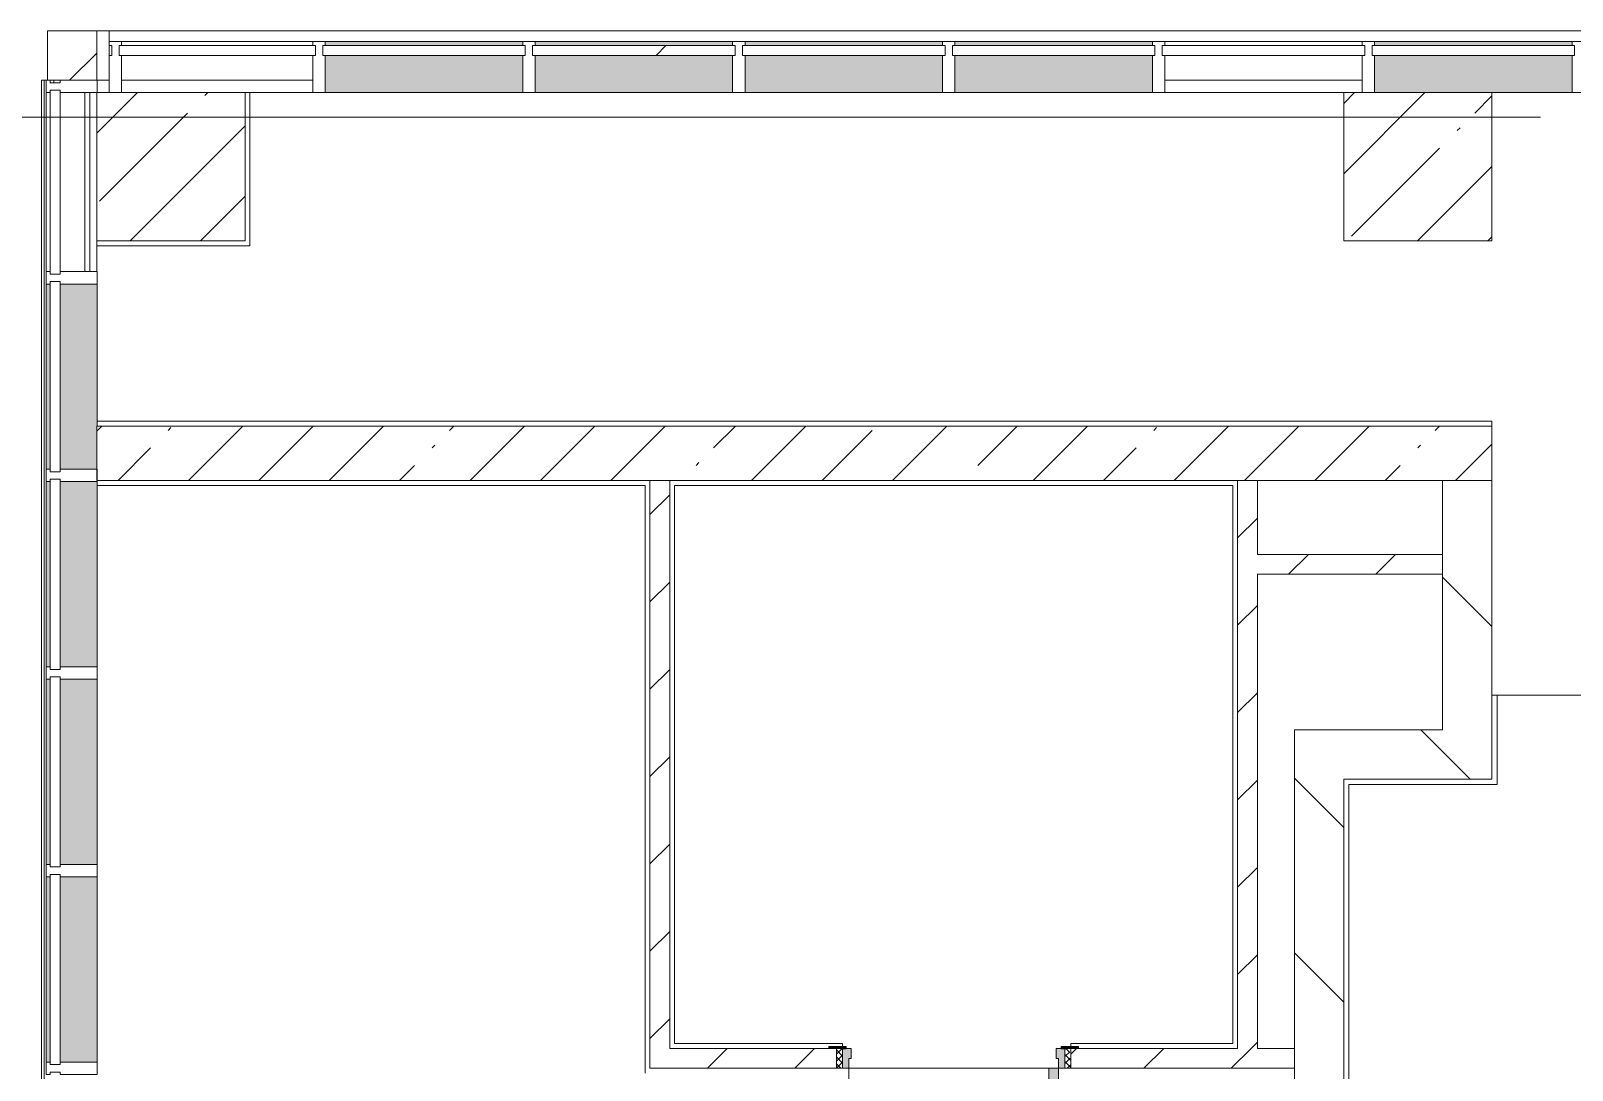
# Model space of a CAD drawing. Header units: millimetres. Extents: x 81425 to 274970, y -8553 to 29000.
# Drawn here: x 151753 to 157995, y 23143 to 27350 of the extents above; entities that cross this region are included whole.
import ezdxf

# ---------------------------------------------------------------- set-up
doc = ezdxf.new("R2010")
doc.units = ezdxf.units.MM
doc.linetypes.add('200_ШТРИХ__ш1_п0_6_', pattern=[800, 500, -300])
doc.linetypes.add('Осевая', pattern=[3175, 635, -476.25, 1587.5, -476.25])
for name, color, linetype, lineweight in [('A-DETL-MBND-1', 7, '200_ШТРИХ__ш1_п0_6_', 9), ('A-GLAZ-CURT-2', 7, 'Continuous', 5), ('A-GLAZ-CWMG-2', 7, 'Continuous', 5), ('A-WALL', 7, 'Continuous', 9), ('A-WALL-7', 7, 'Continuous', 5), ('I-WALL-3', 7, 'Continuous', 5), ('S-COLS-1', 7, 'Continuous', 5), ('Оси', 7, 'Continuous', 9), ('Оси-2', 7, 'Осевая', 9)]:
    doc.layers.add(name, color=color, linetype=linetype, lineweight=lineweight)
for name, color, linetype, lineweight, true_color in [('A-DOOR-5', 7, 'Continuous', 5, 0xe2e2e2), ('A-DOOR-6', 7, 'Continuous', 5, 0xaaaaaa), ('A-DOOR-FRAM-3', 7, 'Continuous', 5, 0xe2e2e2), ('A-DOOR-FRAM-4', 7, 'Continuous', 5, 0xaaaaaa), ('A-FLOR-2', 7, 'Continuous', 5, 0xaaaaaa), ('A-GLAZ-CWMG-3', 7, 'Continuous', 5, 0x383e42)]:
    doc.layers.add(name, color=color, linetype=linetype, lineweight=lineweight, true_color=true_color)
pattern_1 = [(45, (147960.08, 0), (-176.7767, 176.7767), [])]
pattern_2 = [(135, (147960.1, 0), (-353.553, -353.553), [])]

# ---------------------------------------------------------------- blocks, each defined once
blk = doc.blocks.new('Системная панель - Стекло - 40мм-23999081-1_8_3_птичка')
at = {"layer": 'A-GLAZ-CURT-2'}
for p, q in [((372.5, 40), (-372.5, 40)), ((-372.5, 40), (-372.5, 0)), ((-372.5, 0), (372.5, 0)), ((372.5, 0), (372.5, 40))]:
    blk.add_line(p, q, dxfattribs=at)
blk = doc.blocks.new('Системная панель - Стекло - 40мм-23998914-1_8_3_птичка')
at = {"layer": 'A-GLAZ-CURT-2'}
for p, q in [((385, 40), (-385, 40)), ((-385, 40), (-385, 0)), ((-385, 0), (385, 0)), ((385, 0), (385, 40))]:
    blk.add_line(p, q, dxfattribs=at)
blk = doc.blocks.new('Прямоугольный импост - Импост структурный с накладкой - 160мм-22858573-1_8_3_птичка')
at = {"layer": 'A-GLAZ-CWMG-2'}
for p, q in [((3854.1, 26375.1), (3854.1, 27100.1)), ((4011.1, 26375.1), (4011.1, 27100.1))]:
    blk.add_line(p, q, dxfattribs=at)
blk = doc.blocks.new('Прямоугольный импост - Импост структурный с накладкой - 190мм-23186010-1_8_3_птичка')
at = {"layer": 'A-GLAZ-CWMG-3'}
for points in [[(3861.1, 23175.1), (3871.1, 23175.1), (3871.1, 23925.1), (3854.1, 23925.1), (3854.1, 23175.1)], [(4031.1, 23175.1), (4061.1, 23175.1), (4060, 23925.1), (3911.1, 23925.1), (3911.1, 23175.1), (4006.1, 23175.1)]]:
    blk.add_hatch(color=256, dxfattribs=at).paths.add_polyline_path(points)
at = {"layer": 'A-GLAZ-CWMG-2'}
for p, q in [((3854.1, 23175.1), (3854.1, 23925.1)), ((4061.1, 23175.1), (4061.1, 23925.1))]:
    blk.add_line(p, q, dxfattribs=at)
blk = doc.blocks.new('Прямоугольный импост - Импост структурный с накладкой - 190мм-22862231-1_8_3_птичка')
at = {"layer": 'A-GLAZ-CWMG-2'}
for p, q in [((0, 17), (-50, 17)), ((-50, 17), (-50, 0)), ((-50, 0), (-40, 0)), ((-40, 0), (-40, -40)), ((-10, -40), (-10, 0)), ((-10, 0), (-0.1, 0)), ((0, 11.1), (0, 17)), ((-40, -40), (-50, -40)), ((-50, -40), (-50, -190)), ((-0.1, -40), (-10, -40)), ((-50, -190), (0, -190))]:
    blk.add_line(p, q, dxfattribs=at)
blk = doc.blocks.new('Прямоугольный импост - Импост структурный с накладкой - 190мм-22862219-1_8_3_птичка')
at = {"layer": 'A-GLAZ-CWMG-2'}
for p, q in [((-25, 0), (-25, 17)), ((-25, 17), (25, 17)), ((-15, 0), (-25, 0)), ((-15, -40), (-15, 0)), ((25, 0), (15, 0)), ((15, 0), (15, -40)), ((25, 17), (25, 0)), ((-25, -190), (-25, -40)), ((-25, -40), (-15, -40)), ((15, -40), (25, -40)), ((25, -40), (25, -190)), ((25, -190), (-25, -190))]:
    blk.add_line(p, q, dxfattribs=at)
blk = doc.blocks.new('Системная панель - Стекло - 40мм-V71-1_8_3_птичка')
at = {"layer": 'A-GLAZ-CURT-2'}
h = blk.add_hatch(dxfattribs=at)
h.set_pattern_fill('FP_106', color=256, style=0, pattern_type=2)
h.set_pattern_definition([(135, (23850.1, -4371.1), (-1414.21, -1414.21), [1000, -3000]), (135, (24350.1, -5371.1), (-1414.21, -1414.21), [3000, -1000]), (135, (24850.1, -3371.1), (-1414.21, -1414.21), [1000, -3000])])
h.paths.add_polyline_path([(385, 40), (-385, 38.9), (-385, 0), (385, 0), (385, 38.9)])
for p, q in [((385, 40), (-385, 40)), ((-385, 40), (-385, 0)), ((-385, 0), (385, 0)), ((385, 0), (385, 40))]:
    blk.add_line(p, q, dxfattribs=at)
blk = doc.blocks.new('Системная панель - Стекло - 40мм-22856066-1_8_3_птичка')
at = {"layer": 'A-GLAZ-CURT-2'}
for p, q in [((397.5, 0), (-397.5, 0)), ((-397.5, 0), (-397.5, -40)), ((397.5, -40), (397.5, 0)), ((-397.5, -40), (397.5, -40))]:
    blk.add_line(p, q, dxfattribs=at)
blk = doc.blocks.new('Системная панель - Стекло - 40мм-22856067-1_8_3_птичка')
at = {"layer": 'A-GLAZ-CURT-2'}
h = blk.add_hatch(dxfattribs=at)
h.set_pattern_fill('FP_107', color=256, style=0, pattern_type=2)
h.set_pattern_definition([(45, (-9285, -26790), (-1414.21, 1414.21), [1000, -3000]), (45, (-10285, -27290), (-1414.21, 1414.21), [3000, -1000]), (45, (-8285, -27790), (-1414.21, 1414.21), [1000, -3000])])
h.paths.add_polyline_path([(386, -40), (410, -40), (410, 0), (-410, 0), (-410, -40), (-400, -40)])
for p, q in [((410, 0), (-410, 0)), ((-410, 0), (-410, -40)), ((-410, -40), (410, -40)), ((410, -40), (410, 0))]:
    blk.add_line(p, q, dxfattribs=at)
blk = doc.blocks.new('Прямоугольный импост - Импост структурный с накладкой - 160мм-22794257-1_8_3_птичка')
at = {"layer": 'A-GLAZ-CWMG-2'}
for p, q in [((4935, 27307), (4160, 27307)), ((4935, 27150), (4160, 27150))]:
    blk.add_line(p, q, dxfattribs=at)
blk = doc.blocks.new('Прямоугольный импост - Импост структурный с накладкой - 160мм-20149069-1_8_3_птичка')
at = {"layer": 'A-GLAZ-CWMG-2'}
for p, q in [((9185, 27307), (8385, 27307)), ((9185, 27150), (8385, 27150))]:
    blk.add_line(p, q, dxfattribs=at)
blk = doc.blocks.new('Прямоугольный импост - Импост структурный с накладкой - 190мм-20153675-1_8_3_птичка')
at = {"layer": 'A-GLAZ-CWMG-2'}
for p, q in [((-50, 190), (-50, 40)), ((0, 40), (0, 190)), ((-50, 40), (-40, 40)), ((-40, 0), (-50, 0)), ((-50, 0), (-50, -17)), ((-40, 40), (-40, 0)), ((-10, 0), (-10, 40)), ((-10, 40), (0, 40)), ((0, 0), (-10, 0)), ((0, -17), (0, 0)), ((-50, -17), (0, -17))]:
    blk.add_line(p, q, dxfattribs=at)
blk = doc.blocks.new('Прямоугольный импост - Импост структурный с накладкой - 190мм-20153693-1_8_3_птичка')
at = {"layer": 'A-GLAZ-CWMG-2'}
for p, q in [((-25, 40), (-25, 190)), ((-25, 190), (25, 190)), ((25, 190), (25, 40)), ((-15, 40), (-25, 40)), ((-25, -17), (-25, 0)), ((-25, 0), (-15, 0)), ((-15, 0), (-15, 40)), ((15, 40), (15, 0)), ((25, 40), (15, 40)), ((15, 0), (25, 0)), ((25, 0), (25, -17)), ((25, -17), (-25, -17))]:
    blk.add_line(p, q, dxfattribs=at)
blk = doc.blocks.new('Системная панель - Стекло - 40мм-V96-1_8_3_птичка')
at = {"layer": 'A-GLAZ-CURT-2'}
h = blk.add_hatch(dxfattribs=at)
h.set_pattern_fill('FP_129', color=256, style=0, pattern_type=2)
h.set_pattern_definition([(135, (24650.1, -4371.1), (-1414.21, -1414.21), [1000, -3000]), (135, (25150.1, -5371.1), (-1414.21, -1414.21), [3000, -1000]), (135, (25650.1, -3371.1), (-1414.21, -1414.21), [1000, -3000])])
h.paths.add_polyline_path([(385, 15), (385, 40), (-385, 38.9), (-385, 0), (385, 0)])
for p, q in [((385, 40), (-385, 40)), ((-385, 40), (-385, 0)), ((-385, 0), (385, 0)), ((385, 0), (385, 40))]:
    blk.add_line(p, q, dxfattribs=at)
blk = doc.blocks.new('Прямоугольный импост - Импост структурный с накладкой - 190мм-V97-1_8_3_птичка')
at = {"layer": 'A-GLAZ-CWMG-2'}
for p, q in [((-25, 0), (-25, 17)), ((-25, 17), (25, 17)), ((-15, 0), (-25, 0)), ((-15, -40), (-15, 0)), ((25, 0), (15, 0)), ((15, 0), (15, -40)), ((25, 17), (25, 0)), ((-25, -190), (-25, -40)), ((-25, -40), (-15, -40)), ((15, -40), (25, -40)), ((25, -40), (25, -190)), ((25, -190), (-25, -190))]:
    blk.add_line(p, q, dxfattribs=at)
blk = doc.blocks.new('Системная панель - Стекло - 40мм-V98-1_8_3_птичка')
at = {"layer": 'A-GLAZ-CURT-2'}
for p, q in [((410, 0), (-410, 0)), ((-410, 0), (-410, -40)), ((-410, -40), (410, -40)), ((410, -40), (410, 0))]:
    blk.add_line(p, q, dxfattribs=at)
blk = doc.blocks.new('Прямоугольный импост - Импост структурный с накладкой - 190мм-23186023-1_8_3_птичка')
at = {"layer": 'A-GLAZ-CWMG-3'}
for points in [[(10035, 27290), (10035, 27307), (9235, 27307), (9235, 27290)], [(9235, 27100), (10035, 27100), (10035, 27250), (9235, 27250), (9235, 27150)]]:
    blk.add_hatch(color=256, dxfattribs=at).paths.add_polyline_path(points)
at = {"layer": 'A-GLAZ-CWMG-2'}
for p, q in [((10035, 27307), (9235, 27307)), ((10035, 27100), (9710, 27100))]:
    blk.add_line(p, q, dxfattribs=at)
blk = doc.blocks.new('Прямоугольный импост - Импост структурный с накладкой - 190мм-V99-1_8_3_птичка')
at = {"layer": 'A-GLAZ-CWMG-2'}
for p, q in [((-25, 40), (-25, 190)), ((25, 190), (25, 40)), ((-15, 40), (-25, 40)), ((-25, -17), (-25, 0)), ((-25, 0), (-15, 0)), ((-15, 0), (-15, 40)), ((15, 40), (15, 0)), ((25, 40), (15, 40)), ((15, 0), (25, 0)), ((25, 0), (25, -17)), ((25, -17), (-25, -17))]:
    blk.add_line(p, q, dxfattribs=at)
blk = doc.blocks.new('Системная панель - Стекло - 40мм-V100-1_8_3_птичка')
at = {"layer": 'A-GLAZ-CURT-2'}
for p, q in [((410, 0), (-410, 0)), ((-410, 0), (-410, -40)), ((-410, -40), (410, -40)), ((410, -40), (410, 0))]:
    blk.add_line(p, q, dxfattribs=at)
blk = doc.blocks.new('Прямоугольный импост - Импост структурный с накладкой - 190мм-V101-1_8_3_птичка')
at = {"layer": 'A-GLAZ-CWMG-3'}
for points in [[(8241.5, 27290), (8335, 27290), (8335, 27307), (7535, 27307), (7535, 27290)], [(8241.5, 27100), (8335, 27100), (8335, 27250), (7535, 27250), (7535, 27100)]]:
    blk.add_hatch(color=256, dxfattribs=at).paths.add_polyline_path(points)
at = {"layer": 'A-GLAZ-CWMG-2'}
for p, q in [((8335, 27307), (7535, 27307)), ((8335, 27100), (7535, 27100))]:
    blk.add_line(p, q, dxfattribs=at)
blk = doc.blocks.new('Системная панель - Стекло - 40мм-V137-1_8_3_птичка')
at = {"layer": 'A-GLAZ-CURT-2'}
for p, q in [((410, 0), (-410, 0)), ((-410, 0), (-410, -40)), ((-410, -40), (410, -40)), ((410, -40), (410, 0))]:
    blk.add_line(p, q, dxfattribs=at)
blk = doc.blocks.new('Системная панель - Стекло - 40мм-V138-1_8_3_птичка')
at = {"layer": 'A-GLAZ-CURT-2'}
for p, q in [((410, 0), (-410, 0)), ((-410, 0), (-410, -40)), ((-410, -40), (410, -40)), ((410, -40), (410, 0))]:
    blk.add_line(p, q, dxfattribs=at)
blk = doc.blocks.new('110_Дверь_СКБ_1Ст_Внутренняя1 - Д-8т 950x2100h_СУ-31746493-1_8_3_птичка')
at = {"layer": 'A-DOOR-5'}
h = blk.add_hatch(color=256, dxfattribs=at)
h.paths.add_polyline_path([(-412.5, 40), (-437.5, 40), (-437.5, -40), (-402.5, -40), (-402.5, 0), (-412.5, 0)])
h.paths.add_polyline_path([(437.5, 40), (437.5, 0), (427.5, 0), (427.5, -40), (462.5, -40), (462.5, 40)])
at = {"layer": 'A-DOOR-6'}
h = blk.add_hatch(dxfattribs=at)
h.set_pattern_fill('FP_155', color=256, style=0, pattern_type=2)
h.set_pattern_definition([(135, (1826.41, 104.685), (-14.14214, -14.14214), []), (225, (1826.41, 104.685), (14.14214, -14.14214), [])])
h.paths.add_polyline_path([(462.5, 40), (462.5, -40), (487.5, -40), (487.5, 40)])
at = {"layer": 'A-DOOR-FRAM-3'}
for points in [[(-412.5, 890), (-412.5, 40), (-372.5, 40), (-372.5, 890)], [(-462.5, -40), (-492.5, -40), (-492.5, -48), (-422.5, -48), (-422.5, -40), (-456.7, -40)], [(456.5, -40), (447.5, -40), (447.5, -48), (517.5, -48), (517.5, -40), (462.5, -40)]]:
    blk.add_hatch(color=256, dxfattribs=at).paths.add_polyline_path(points)
at = {"layer": 'A-DOOR-FRAM-4'}
h = blk.add_hatch(dxfattribs=at)
h.set_pattern_fill('FP_156', color=256, style=0, pattern_type=2)
h.set_pattern_definition([(45, (-296.384, 104.685), (-14.1421, 14.1421), []), (135, (-296.384, 104.685), (-14.1421, -14.1421), [])])
h.paths.add_polyline_path([(-462.5, 40), (-456.7, -40), (-437.5, -40), (-437.5, 40)])
at = {"layer": 'A-DOOR-6'}
for p, q in [((-412.5, 890), (-412.5, 40)), ((-372.5, 890), (-412.5, 890)), ((-372.5, 40), (-372.5, 890)), ((-412.5, 40), (-372.5, 40))]:
    blk.add_line(p, q, dxfattribs=at)
blk.add_arc((-412.5, 40), 850, 360, 90, dxfattribs=at)
at = {"layer": 'A-DOOR-FRAM-4'}
for p, q in [((-437.5, 40), (-462.5, 40)), ((-462.5, 40), (-462.5, -40)), ((-412.5, 40), (-437.5, 40)), ((-437.5, 40), (-437.5, -40)), ((-437.5, -40), (-437.5, 40)), ((-412.5, 0), (-412.5, 40)), ((-402.5, 0), (-412.5, 0)), ((-402.5, -40), (-402.5, 0)), ((437.5, 0), (427.5, 0)), ((427.5, 0), (427.5, -40)), ((437.5, 40), (437.5, 0)), ((462.5, 40), (437.5, 40)), ((462.5, -40), (462.5, 40)), ((487.5, 40), (462.5, 40)), ((462.5, 40), (462.5, -40)), ((487.5, -40), (487.5, 40)), ((-422.5, -40), (-492.5, -40)), ((-492.5, -40), (-492.5, -48)), ((-492.5, -48), (-422.5, -48)), ((-462.5, -40), (-437.5, -40)), ((-422.5, -39), (-437.5, -39)), ((-437.5, -39), (-437.5, -40)), ((-437.5, -40), (-402.5, -40)), ((-437.5, -40), (-422.5, -40)), ((-422.5, -40), (-422.5, -39)), ((-422.5, -48), (-422.5, -40)), ((427.5, -40), (462.5, -40)), ((462.5, -39), (447.5, -39)), ((447.5, -39), (447.5, -40)), ((447.5, -40), (462.5, -40)), ((517.5, -40), (447.5, -40)), ((447.5, -40), (447.5, -48)), ((447.5, -48), (517.5, -48)), ((462.5, -40), (462.5, -39)), ((462.5, -40), (487.5, -40)), ((517.5, -48), (517.5, -40))]:
    blk.add_line(p, q, dxfattribs=at)
blk = doc.blocks.new('BSC_Колонна _Прямоугольная - 200х200-22401950-1_8_3_птичка')
at = {"layer": 'S-COLS-1'}
h = blk.add_hatch(dxfattribs=at)
h.set_pattern_fill('FP_163', color=256, style=0, pattern_type=2)
h.set_pattern_definition([(45, (-3960, -27250), (-176.7767, 176.7767), [])])
h.paths.add_polyline_path([(46.1, -100), (100, -100), (100, 100), (-100, 100), (-98.9, -100), (-48.9, -100)])
for p, q in [((100, 100), (-100, 100)), ((-100, 100), (-100, -100)), ((100, -100), (100, 100)), ((-100, -100), (100, -100))]:
    blk.add_line(p, q, dxfattribs=at)
blk = doc.blocks.new('Системная панель - Стекло - 40мм-V147-1_8_3_птичка')
at = {"layer": 'A-GLAZ-CURT-2'}
h = blk.add_hatch(dxfattribs=at)
h.set_pattern_fill('FP_164', color=256, style=0, pattern_type=2)
h.set_pattern_definition([(45, (-6735, -26790), (-1414.21, 1414.21), [1000, -3000]), (45, (-7735, -27290), (-1414.21, 1414.21), [3000, -1000]), (45, (-5735, -27790), (-1414.21, 1414.21), [1000, -3000])])
h.paths.add_polyline_path([(147.5, -40), (410, -40), (410, 0), (-410, 0), (-410, -40), (-400, -40)])
for p, q in [((410, 0), (-410, 0)), ((-410, 0), (-410, -40)), ((-410, -40), (410, -40)), ((410, -40), (410, 0))]:
    blk.add_line(p, q, dxfattribs=at)
blk = doc.blocks.new('Системная панель - Стекло - 40мм-V148-1_8_3_птичка')
at = {"layer": 'A-GLAZ-CURT-2'}
for p, q in [((385, 40), (-385, 40)), ((-385, 40), (-385, 0)), ((-385, 0), (385, 0)), ((385, 0), (385, 40))]:
    blk.add_line(p, q, dxfattribs=at)
blk = doc.blocks.new('Прямоугольный импост - Импост структурный с накладкой - 190мм-V149-1_8_3_птичка')
at = {"layer": 'A-GLAZ-CWMG-3'}
for points in [[(3861.1, 25575.1), (3871.1, 25575.1), (3871.1, 26325.1), (3854.1, 26325.1), (3854.1, 25575.1)], [(4045.8, 25575.1), (4060, 25575.1), (4060, 26325.1), (3911.1, 26325.1), (3911.1, 25575.1), (4031.1, 25575.1)]]:
    blk.add_hatch(color=256, dxfattribs=at).paths.add_polyline_path(points)
at = {"layer": 'A-GLAZ-CWMG-2'}
for p, q in [((3854.1, 25575.1), (3854.1, 26325.1)), ((4061.1, 25749.9), (4061.1, 26325.1))]:
    blk.add_line(p, q, dxfattribs=at)
blk = doc.blocks.new('BSC_Колонна _Прямоугольная - 600х600-V154-1_8_3_птичка')
at = {"layer": 'S-COLS-1'}
h = blk.add_hatch(dxfattribs=at)
h.set_pattern_fill('FP_171', color=256, style=0, pattern_type=2)
h.set_pattern_definition([(45, (-9410, -26800), (-285.123, 285.123), []), (45, (-9124.88, -26800), (-285.123, 285.123), [504.031, -100.806, 16.764, -84.042])])
h.paths.add_polyline_path([(300, -300), (300, 300), (-300, 300), (-300, -300)])
for p, q in [((300, 300), (-300, 300)), ((-300, 300), (-300, -300)), ((300, -300), (300, 300)), ((-300, -300), (300, -300))]:
    blk.add_line(p, q, dxfattribs=at)
blk = doc.blocks.new('BSC_Колонна _Прямоугольная - 600х600-V155-1_8_3_птичка')
at = {"layer": 'S-COLS-1'}
h = blk.add_hatch(dxfattribs=at)
h.set_pattern_fill('FP_172', color=256, style=0, pattern_type=2)
h.set_pattern_definition([(45, (-4360, -26800), (-285.123, 285.123), []), (45, (-4074.88, -26800), (-285.123, 285.123), [504.031, -100.806, 16.764, -84.042])])
h.paths.add_polyline_path([(300, -300), (300, 300), (-300, 300), (-300, -300), (163.6, -300)])
for p, q in [((300, 300), (-300, 300)), ((-300, 300), (-300, -300)), ((300, -300), (300, 300)), ((-300, -300), (300, -300))]:
    blk.add_line(p, q, dxfattribs=at)
blk = doc.blocks.new('Прямоугольный импост - Импост структурный с накладкой - 170мм-23186685-1_8_3_птичка')
at = {"layer": 'A-GLAZ-CWMG-2'}
for p, q in [((3836.1, 27150.1), (3846.1, 27150.1)), ((3836.1, 20672.1), (3836.1, 27150.1)), ((3846.1, 27150.1), (3854.1, 27150.1)), ((3846.1, 20672.1), (3846.1, 27150.1)), ((3886.1, 27140.1), (3886.1, 27150))]:
    blk.add_line(p, q, dxfattribs=at)
blk = doc.blocks.new('Прямоугольный импост - Импост структурный с накладкой - 170мм-23186686-1_8_3_птичка')
at = {"layer": 'A-GLAZ-CWMG-2'}
blk.add_line((4031.1, 27100.1), (4031.1, 26375.1), dxfattribs=at)

msp = doc.modelspace()

# ---------------------------------------------------------------- hatches: boundary and pattern name
at = {"layer": 'A-WALL-7'}
h = msp.add_hatch(dxfattribs=at)
h.set_pattern_fill('FP_94', color=256, style=0, pattern_type=2)
h.set_pattern_definition([(135, (147960.08, 0), (-176.7767, -176.7767), [])])
h.paths.add_polyline_path([(161650.1, 27150), (161670.1, 27150), (161670.1, 27350), (161420.3, 27350), (161420.3, 27150)])
h.paths.add_polyline_path([(152020.1, 27150), (152070.1, 27150), (152070.1, 27350), (152020.1, 27350), (152020.1, 27247.7)])
at = {"layer": 'I-WALL-3'}
h = msp.add_hatch(dxfattribs=at)
h.set_pattern_fill('FP_63', color=256, style=0, pattern_type=2)
h.set_pattern_definition([(45, (147960.08, 0), (-285.123, 285.123), []), (45, (148245.2, 0), (-285.123, 285.123), [504.031, -100.806, 16.764, -84.042])])
h.paths.add_polyline_path([(152640.1, 25530), (157670.1, 25530), (157670.1, 25750), (152020.1, 25750), (152020.1, 25530), (152569.5, 25530)])
h = msp.add_hatch(dxfattribs=at)
h.set_pattern_fill('FP_105', color=256, style=0, pattern_type=2)
h.set_pattern_definition(pattern_1)
h.paths.add_polyline_path([(154275.2, 23150), (154340.1, 23150), (154340.1, 25530), (154260.1, 25530), (154260.1, 23150)])
h = msp.add_hatch(dxfattribs=at)
h.set_pattern_fill('FP_105', color=256, style=0, pattern_type=2)
h.set_pattern_definition(pattern_1)
h.paths.add_polyline_path([(156720.1, 23230), (156720.1, 25530), (156640.1, 25530), (156640.1, 23230)])
h = msp.add_hatch(dxfattribs=at)
h.set_pattern_fill('FP_93', color=256, style=0, pattern_type=2)
h.set_pattern_definition(pattern_2)
h.paths.add_polyline_path([(157670.1, 24520), (157670.1, 25530), (157470.1, 25530), (157470.1, 24520)])
h = msp.add_hatch(dxfattribs=at)
h.set_pattern_fill('FP_105', color=256, style=0, pattern_type=2)
h.set_pattern_definition(pattern_1)
h.paths.add_polyline_path([(157470.1, 25150), (157470.1, 25230), (156720.1, 25230), (156720.1, 25150), (157416.7, 25150)])
h = msp.add_hatch(dxfattribs=at)
h.set_pattern_fill('FP_93', color=256, style=0, pattern_type=2)
h.set_pattern_definition(pattern_2)
h.paths.add_polyline_path([(156870.1, 23150), (157070.1, 23150), (157070.1, 24520), (156870.1, 24520), (156870.1, 23230)])
h = msp.add_hatch(dxfattribs=at)
h.set_pattern_fill('FP_93', color=256, style=0, pattern_type=2)
h.set_pattern_definition(pattern_2)
h.paths.add_polyline_path([(157470.1, 24320), (157670.1, 24320), (157670.1, 24520), (157070.1, 24520), (157070.1, 24320), (157090.1, 24320)])
h = msp.add_hatch(dxfattribs=at)
h.set_pattern_fill('FP_105', color=256, style=0, pattern_type=2)
h.set_pattern_definition(pattern_1)
h.paths.add_polyline_path([(156620.1, 23150), (156870.1, 23150), (156870.1, 23230), (155965.1, 23230), (155965.1, 23150), (156201.6, 23150)])
h.paths.add_polyline_path([(154340.1, 23150), (155015.1, 23150), (155015.1, 23230), (154340.1, 23230), (154340.1, 23186.9)])
h = msp.add_hatch(dxfattribs=at)
h.set_pattern_fill('FP_93', color=256, style=0, pattern_type=2)
h.set_pattern_definition(pattern_2)
h.paths.add_polyline_path([(156870.1, 20970), (157070.1, 20970), (157070.1, 23150), (156870.1, 23150), (156870.1, 20980.8)])

# ---------------------------------------------------------------- linework, layer by layer
at = {"layer": 'A-DETL-MBND-1'}
for p, q in [((152020.1, 27100), (151991.2, 27100)), ((152020.1, 26500), (152020.1, 26374.8))]:
    msp.add_line(p, q, dxfattribs=at)
at = {"layer": 'A-FLOR-2'}
for p, q in [((152895.1, 27100), (152620.1, 27100)), ((152640.1, 27100), (152640.1, 26480)), ((157070.1, 27100), (156345.1, 27100)), ((152640.1, 26480), (152020.1, 26480)), ((152020.1, 26480), (152020.1, 26374.8)), ((152021.2, 25770), (157670.1, 25770)), ((157670.1, 25770), (157670.1, 25750)), ((154240.1, 25510), (152021.2, 25510)), ((154240.1, 23130), (154240.1, 25510)), ((156620.1, 25510), (154360.1, 25510)), ((154360.1, 25510), (154360.1, 23250)), ((156620.1, 23250), (156620.1, 25510)), ((157670.1, 24660), (162308.9, 24660)), ((157691.1, 24660), (157691.1, 24299)), ((157691.1, 24299), (157090.1, 24299)), ((157090.1, 24299), (157090.1, 22220)), ((154360.1, 23250), (155040.1, 23250)), ((155040.1, 23250), (155040.1, 23238)), ((155965.1, 23238), (155965.1, 23250)), ((155965.1, 23250), (156620.1, 23250)), ((155065.1, 23150), (155875.1, 23150))]:
    msp.add_line(p, q, dxfattribs=at)
at = {"layer": 'A-WALL'}
for p, q in [((154340.1, 25530), (154260.1, 25530)), ((156720.1, 25530), (156640.1, 25530)), ((157670.1, 25530), (157470.1, 25530)), ((157470.1, 25150), (157470.1, 25230)), ((156870.1, 23150), (156870.1, 23230))]:
    msp.add_line(p, q, dxfattribs=at)
at = {"layer": 'A-WALL-7'}
for p, q in [((152020.1, 27350), (164870.3, 27350)), ((152070.1, 27150), (152070.1, 27350)), ((152020.1, 27150), (152070.1, 27150))]:
    msp.add_line(p, q, dxfattribs=at)
at = {"layer": 'I-WALL-3'}
for p, q in [((157670.1, 25750), (152020.1, 25750)), ((152020.1, 25750), (152020.1, 25530)), ((157670.1, 24320), (157670.1, 25750)), ((152020.1, 25530), (154260.1, 25530)), ((154260.1, 25530), (154260.1, 23150)), ((154340.1, 23230), (154340.1, 25530)), ((154340.1, 25530), (156640.1, 25530)), ((156640.1, 25530), (156640.1, 23230)), ((156720.1, 25530), (157470.1, 25530)), ((156720.1, 25230), (156720.1, 25530)), ((157470.1, 25530), (157470.1, 25230)), ((157470.1, 25230), (156720.1, 25230)), ((156720.1, 23230), (156720.1, 25150)), ((156720.1, 25150), (157470.1, 25150)), ((157470.1, 25150), (157470.1, 24520)), ((156870.1, 24520), (156870.1, 23230)), ((157470.1, 24520), (156870.1, 24520)), ((157070.1, 22200), (157070.1, 24320)), ((157070.1, 24320), (157670.1, 24320)), ((154985.1, 23230), (154340.1, 23230)), ((156640.1, 23230), (155995.1, 23230)), ((156870.1, 23230), (156720.1, 23230)), ((154260.1, 23150), (155015.1, 23150)), ((155965.1, 23150), (156870.1, 23150)), ((156870.1, 23150), (156870.1, 20770))]:
    msp.add_line(p, q, dxfattribs=at)
at = {"layer": 'Оси'}
msp.add_line((144731.3, 27000), (157231.3, 27000), dxfattribs=at)
at = {"layer": 'Оси-2'}
msp.add_line((157231.3, 27000), (169250.6, 27000), dxfattribs=at)

# ---------------------------------------------------------------- block references
at = {"layer": 'A-DOOR-6', "rotation": 180}
msp.add_blockref('110_Дверь_СКБ_1Ст_Внутренняя1 - Д-8т 950x2100h_СУ-31746493-1_8_3_птичка', (155502.6, 23190), dxfattribs=at)
at = {"layer": 'A-GLAZ-CURT-2'}
for name, p in [('Системная панель - Стекло - 40мм-22856066-1_8_3_птичка', (152507.6, 27290)), ('Системная панель - Стекло - 40мм-V138-1_8_3_птичка', (153345.1, 27290)), ('Системная панель - Стекло - 40мм-V147-1_8_3_птичка', (154195.1, 27290)), ('Системная панель - Стекло - 40мм-V137-1_8_3_птичка', (155045.1, 27290)), ('Системная панель - Стекло - 40мм-V100-1_8_3_птичка', (155895.1, 27290)), ('Системная панель - Стекло - 40мм-22856067-1_8_3_птичка', (156745.1, 27290)), ('Системная панель - Стекло - 40мм-V98-1_8_3_птичка', (157595.1, 27290))]:
    msp.add_blockref(name, p, dxfattribs=at)
at = {"layer": 'A-GLAZ-CURT-2', "rotation": 269.9999999999999}
for name, p in [('Системная панель - Стекло - 40мм-23999081-1_8_3_птичка', (151831.2, 26737.6)), ('Системная панель - Стекло - 40мм-V148-1_8_3_птичка', (151831.2, 25950.1)), ('Системная панель - Стекло - 40мм-V96-1_8_3_птичка', (151831.2, 25150.1)), ('Системная панель - Стекло - 40мм-V71-1_8_3_птичка', (151831.2, 24350.1)), ('Системная панель - Стекло - 40мм-23998914-1_8_3_птичка', (151831.2, 23550.1))]:
    msp.add_blockref(name, p, dxfattribs=at)
at = {"layer": 'A-GLAZ-CWMG-2'}
for name, p, rotation in [('Прямоугольный импост - Импост структурный с накладкой - 190мм-20153675-1_8_3_птичка', (152070.1, 27290), 180), ('Прямоугольный импост - Импост структурный с накладкой - 190мм-22862231-1_8_3_птичка', (151831.2, 27150.1), 89.99999999999991)]:
    msp.add_blockref(name, p, dxfattribs=dict(at, rotation=rotation))
for name, p in [('Прямоугольный импост - Импост структурный с накладкой - 160мм-22794257-1_8_3_птичка', (147960.1, 0)), ('Прямоугольный импост - Импост структурный с накладкой - 190мм-V101-1_8_3_птичка', (145410.1, 0)), ('Прямоугольный импост - Импост структурный с накладкой - 190мм-V101-1_8_3_птичка', (146260.1, 0)), ('Прямоугольный импост - Импост структурный с накладкой - 190мм-V101-1_8_3_птичка', (147110.1, 0)), ('Прямоугольный импост - Импост структурный с накладкой - 190мм-V101-1_8_3_птичка', (147960.1, 0)), ('Прямоугольный импост - Импост структурный с накладкой - 160мм-20149069-1_8_3_птичка', (147960.1, 0)), ('Прямоугольный импост - Импост структурный с накладкой - 190мм-23186023-1_8_3_птичка', (147960.1, 0)), ('Прямоугольный импост - Импост структурный с накладкой - 170мм-23186685-1_8_3_птичка', (147960.1, 0)), ('Прямоугольный импост - Импост структурный с накладкой - 160мм-22858573-1_8_3_птичка', (147960.1, 0)), ('Прямоугольный импост - Импост структурный с накладкой - 170мм-23186686-1_8_3_птичка', (147960.1, 0)), ('Прямоугольный импост - Импост структурный с накладкой - 190мм-V149-1_8_3_птичка', (147960.1, 0)), ('Прямоугольный импост - Импост структурный с накладкой - 190мм-23186010-1_8_3_птичка', (147960.1, 1600)), ('Прямоугольный импост - Импост структурный с накладкой - 190мм-23186010-1_8_3_птичка', (147960.1, 800)), ('Прямоугольный импост - Импост структурный с накладкой - 190мм-23186010-1_8_3_птичка', (147960.1, 0))]:
    msp.add_blockref(name, p, dxfattribs=at)
at = {"layer": 'A-GLAZ-CWMG-2', "extrusion": (0, 0, -1)}
for name, p, rotation in [('Прямоугольный импост - Импост структурный с накладкой - 190мм-20153693-1_8_3_птичка', (-152920.1, 27290), 180), ('Прямоугольный импост - Импост структурный с накладкой - 190мм-20153693-1_8_3_птичка', (-153770.1, 27290), 180), ('Прямоугольный импост - Импост структурный с накладкой - 190мм-20153693-1_8_3_птичка', (-154620.1, 27290), 180), ('Прямоугольный импост - Импост структурный с накладкой - 190мм-20153693-1_8_3_птичка', (-155470.1, 27290), 180), ('Прямоугольный импост - Импост структурный с накладкой - 190мм-20153693-1_8_3_птичка', (-156320.1, 27290), 180), ('Прямоугольный импост - Импост структурный с накладкой - 190мм-V99-1_8_3_птичка', (-157170.1, 27290), 180), ('Прямоугольный импост - Импост структурный с накладкой - 190мм-20153693-1_8_3_птичка', (-158020.1, 27290), 180), ('Прямоугольный импост - Импост структурный с накладкой - 190мм-22862219-1_8_3_птичка', (-151831.2, 26350.1), 270.0000000000001), ('Прямоугольный импост - Импост структурный с накладкой - 190мм-V97-1_8_3_птичка', (-151831.2, 25550.1), 270.0000000000001), ('Прямоугольный импост - Импост структурный с накладкой - 190мм-22862219-1_8_3_птичка', (-151831.2, 24750.1), 270.0000000000001), ('Прямоугольный импост - Импост структурный с накладкой - 190мм-22862219-1_8_3_птичка', (-151831.2, 23950.1), 270.0000000000001), ('Прямоугольный импост - Импост структурный с накладкой - 190мм-22862219-1_8_3_птичка', (-151831.2, 23150.1), 270.0000000000001)]:
    msp.add_blockref(name, p, dxfattribs=dict(at, rotation=rotation))
at = {"layer": 'S-COLS-1'}
for name, p in [('BSC_Колонна _Прямоугольная - 200х200-22401950-1_8_3_птичка', (151920.1, 27250)), ('BSC_Колонна _Прямоугольная - 600х600-V155-1_8_3_птичка', (152320.1, 26800)), ('BSC_Колонна _Прямоугольная - 600х600-V154-1_8_3_птичка', (157370.1, 26800))]:
    msp.add_blockref(name, p, dxfattribs=at)

doc.saveas('drawing.dxf')
